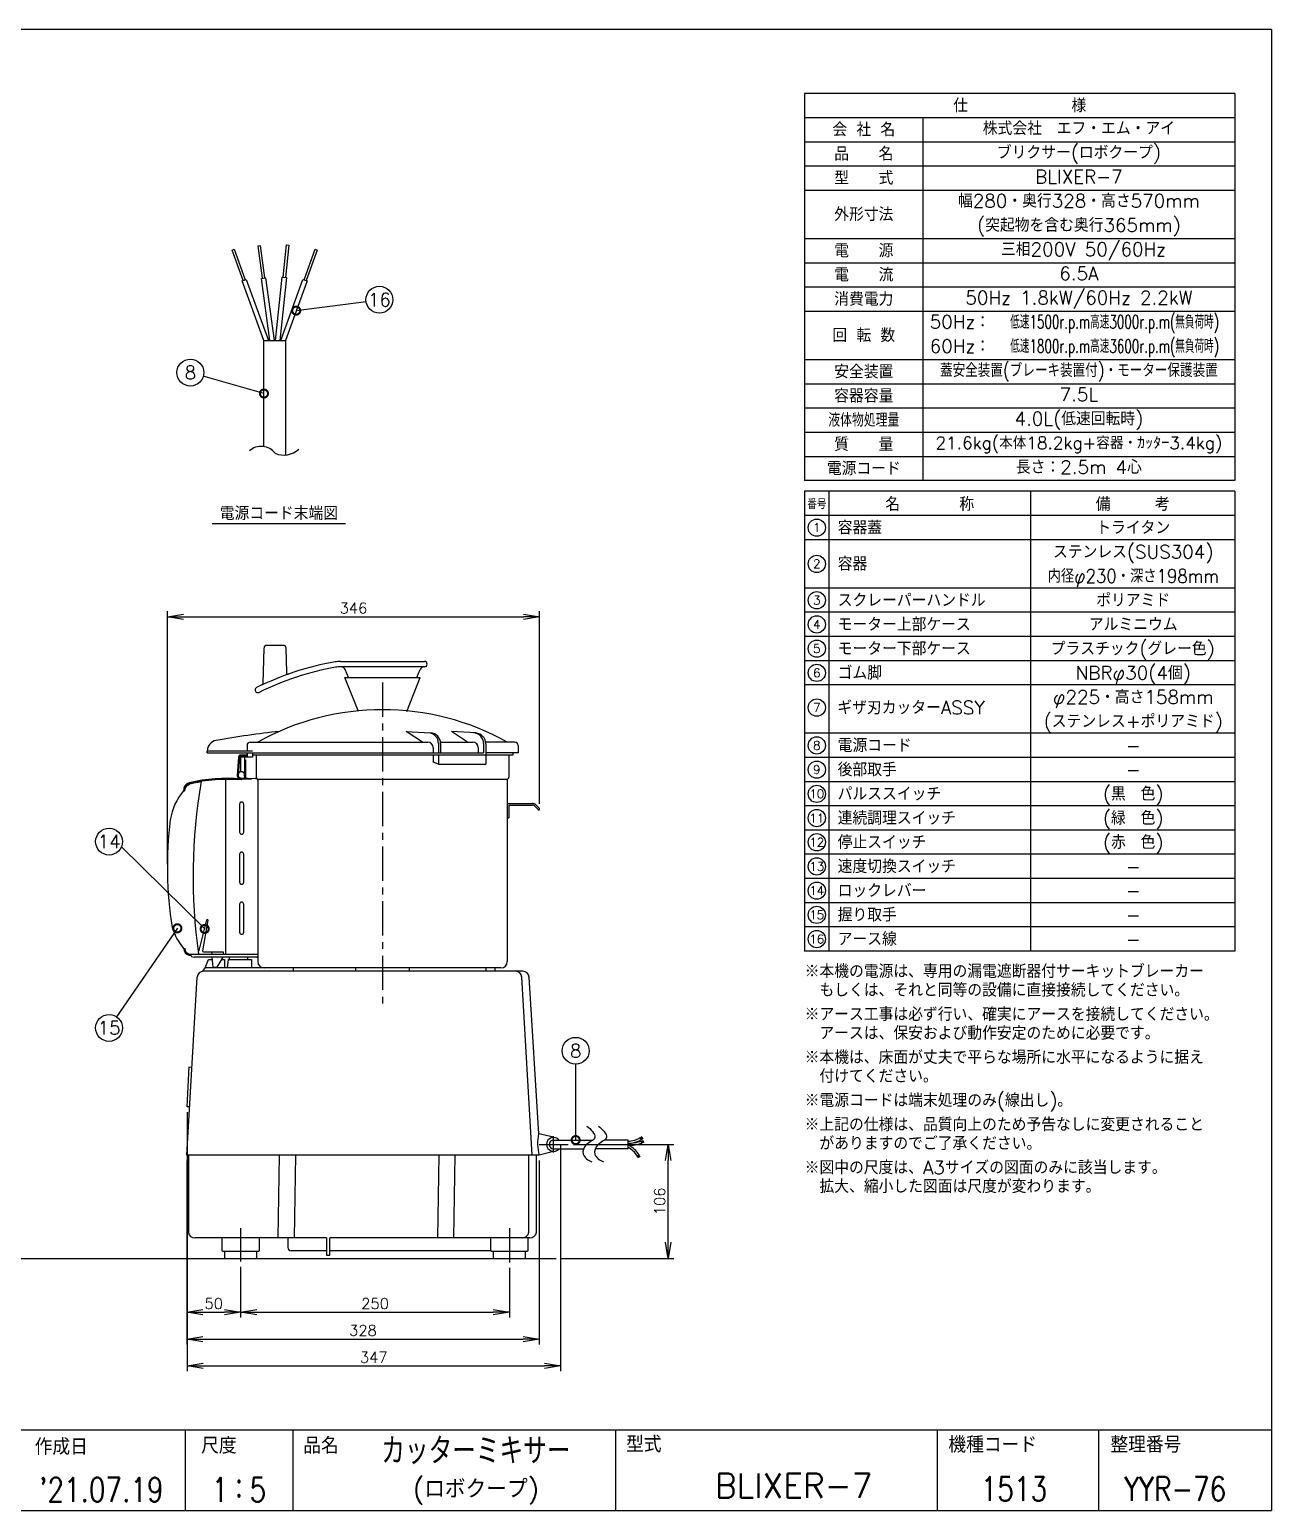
# Model space of a CAD drawing. Extents: x 115 to 2025, y 0 to 1377.
# Drawn here: x 870 to 2025, y 0 to 1377 of the extents above; entities that cross this region are included whole.
import ezdxf
from ezdxf.enums import TextEntityAlignment as Align

# ---------------------------------------------------------------- set-up
doc = ezdxf.new("R2010")
doc.units = 0
doc.header["$PDMODE"] = 3
doc.linetypes.add('CENTER', pattern=[50.8, 31.75, -6.35, 6.35, -6.35])
doc.layers.get('0').update_dxf_attribs({"linetype": 'CONTINUOUS'})
doc.layers.get('DEFPOINTS').update_dxf_attribs({"linetype": 'CONTINUOUS'})
for name, color, linetype in [('DANMEN', 7, 'CONTINUOUS'), ('SIYOU', 7, 'CONTINUOUS'), ('SUNPOU', 7, 'CONTINUOUS'), ('WAKU', 7, 'CONTINUOUS')]:
    doc.layers.add(name, color=color, linetype=linetype)
doc.styles.get("Standard").update_dxf_attribs({"font": 'romans.shx', "bigfont": 'extfont.shx'})
doc.dimstyles.get("Standard").update_dxf_attribs({"dimscale": 5, "dimtxt": 2, "dimasz": 3, "dimexe": 1, "dimexo": 1, "dimgap": 0.6, "dimtad": 3, "dimdec": 0, "dimzin": 0, "dimdsep": 46, "dimtxsty": 'STANDARD', "dimblk1": 'OPEN', "dimblk2": 'OPEN', "dimsah": 1, "dimcen": 1.5, "dimadec": 0, "dimazin": 0, "dimtfac": 1, "dimtdec": 0, "dimtmove": 0, "dimatfit": 0, "dimldrblk": 'DOTSMALL', "dimfxl": 1, "dimtvp": 1, "dimtolj": 1, "dimtzin": 0, "dimarcsym": 0})

# ---------------------------------------------------------------- blocks, each defined once
blk = doc.blocks.new('_DotSmall')
at = {"color": 0, "linetype": 'ByBlock', "const_width": 0.5}
blk.add_lwpolyline([(-0.0625, 0, 1), (0.0625, 0, 1)], format="xyb", close=True, dxfattribs=at)
blk = doc.blocks.new('_OPEN')
at = {"color": 0, "linetype": 'ByBlock'}
for p, q in [((-1, 0.167), (0, 0)), ((0, 0), (-1, -0.167)), ((0, 0), (-1, 0))]:
    blk.add_line(p, q, dxfattribs=at)
blk = doc.blocks.new('*D15')
at = {"layer": 'DEFPOINTS', "color": 0}
for p in [(1344.5, 830.9), (1344.5, 652), (998.4, 595.8)]:
    blk.add_point(p, dxfattribs=at)
at = {"layer": 'SUNPOU', "color": 0, "lineweight": -2}
for p, q in [((998.4, 600.8), (998.4, 835.9)), ((1013.4, 830.9), (1329.5, 830.9)), ((1344.5, 657), (1344.5, 835.9))]:
    blk.add_line(p, q, dxfattribs=at)
at = {"layer": 'SUNPOU', "color": 0, "lineweight": -2, "xscale": 15, "yscale": 15, "zscale": 15, "rotation": 180}
blk.add_blockref('_OPEN', (998.4, 830.9), dxfattribs=at)
at = {"layer": 'SUNPOU', "color": 0, "lineweight": -2, "xscale": 15, "yscale": 15, "zscale": 15}
blk.add_blockref('_OPEN', (1344.5, 830.9), dxfattribs=at)
at = {"layer": 'SUNPOU', "color": 0, "insert": (1171.5, 838.9), "char_height": 10, "attachment_point": 5}
blk.add_mtext('\\A1;346', dxfattribs=at)
blk = doc.blocks.new('*D18')
at = {"layer": 'DEFPOINTS', "color": 0}
for p in [(1016.5, 330.3), (1066.5, 231.5), (1066.5, 184.3)]:
    blk.add_point(p, dxfattribs=at)
at = {"layer": 'SUNPOU', "color": 0, "lineweight": -2}
for p, q in [((1016.5, 325.3), (1016.5, 179.3)), ((1066.5, 226.5), (1066.5, 179.3)), ((1031.5, 184.3), (1051.5, 184.3))]:
    blk.add_line(p, q, dxfattribs=at)
at = {"layer": 'SUNPOU', "color": 0, "lineweight": -2, "xscale": 15, "yscale": 15, "zscale": 15, "rotation": 180}
blk.add_blockref('_OPEN', (1016.5, 184.3), dxfattribs=at)
at = {"layer": 'SUNPOU', "color": 0, "lineweight": -2, "xscale": 15, "yscale": 15, "zscale": 15}
blk.add_blockref('_OPEN', (1066.5, 184.3), dxfattribs=at)
at = {"layer": 'SUNPOU', "color": 0, "insert": (1041.5, 192.3), "char_height": 10, "attachment_point": 5}
blk.add_mtext('\\A1;50', dxfattribs=at)
blk = doc.blocks.new('*D19')
at = {"layer": 'DEFPOINTS', "color": 0}
for p in [(1066.5, 231.5), (1316.5, 230.5), (1316.5, 184.3)]:
    blk.add_point(p, dxfattribs=at)
at = {"layer": 'SUNPOU', "color": 0, "lineweight": -2}
for p, q in [((1066.5, 226.5), (1066.5, 179.3)), ((1316.5, 225.5), (1316.5, 179.3)), ((1081.5, 184.3), (1301.5, 184.3))]:
    blk.add_line(p, q, dxfattribs=at)
at = {"layer": 'SUNPOU', "color": 0, "lineweight": -2, "xscale": 15, "yscale": 15, "zscale": 15, "rotation": 180}
blk.add_blockref('_OPEN', (1066.5, 184.3), dxfattribs=at)
at = {"layer": 'SUNPOU', "color": 0, "lineweight": -2, "xscale": 15, "yscale": 15, "zscale": 15}
blk.add_blockref('_OPEN', (1316.5, 184.3), dxfattribs=at)
at = {"layer": 'SUNPOU', "color": 0, "insert": (1191.5, 192.3), "char_height": 10, "attachment_point": 5}
blk.add_mtext('\\A1;250', dxfattribs=at)
blk = doc.blocks.new('*D20')
at = {"layer": 'DEFPOINTS', "color": 0}
for p in [(1016.5, 330.3), (1344.2, 330.3), (1344.2, 159.3)]:
    blk.add_point(p, dxfattribs=at)
at = {"layer": 'SUNPOU', "color": 0, "lineweight": -2}
for p, q in [((1016.5, 325.3), (1016.5, 154.3)), ((1344.2, 325.3), (1344.2, 154.3)), ((1031.5, 159.3), (1329.2, 159.3))]:
    blk.add_line(p, q, dxfattribs=at)
at = {"layer": 'SUNPOU', "color": 0, "lineweight": -2, "xscale": 15, "yscale": 15, "zscale": 15, "rotation": 180}
blk.add_blockref('_OPEN', (1016.5, 159.3), dxfattribs=at)
at = {"layer": 'SUNPOU', "color": 0, "lineweight": -2, "xscale": 15, "yscale": 15, "zscale": 15}
blk.add_blockref('_OPEN', (1344.2, 159.3), dxfattribs=at)
at = {"layer": 'SUNPOU', "color": 0, "insert": (1180.3, 167.3), "char_height": 10, "attachment_point": 5}
blk.add_mtext('\\A1;328', dxfattribs=at)
blk = doc.blocks.new('*D21')
at = {"layer": 'DEFPOINTS', "color": 0}
for p in [(1016.7, 375.3), (1364, 344.3), (1364, 134.3)]:
    blk.add_point(p, dxfattribs=at)
at = {"layer": 'SUNPOU', "color": 0, "lineweight": -2}
for p, q in [((1016.7, 370.3), (1016.7, 129.3)), ((1364, 339.3), (1364, 129.3)), ((1031.7, 134.3), (1349, 134.3))]:
    blk.add_line(p, q, dxfattribs=at)
at = {"layer": 'SUNPOU', "color": 0, "lineweight": -2, "xscale": 15, "yscale": 15, "zscale": 15, "rotation": 180}
blk.add_blockref('_OPEN', (1016.7, 134.3), dxfattribs=at)
at = {"layer": 'SUNPOU', "color": 0, "lineweight": -2, "xscale": 15, "yscale": 15, "zscale": 15}
blk.add_blockref('_OPEN', (1364, 134.3), dxfattribs=at)
at = {"layer": 'SUNPOU', "color": 0, "insert": (1190.3, 142.3), "char_height": 10, "attachment_point": 5}
blk.add_mtext('\\A1;347', dxfattribs=at)
blk = doc.blocks.new('*D22')
at = {"layer": 'DEFPOINTS', "color": 0}
for p in [(1371.1, 340.3), (1464.2, 340.3), (1360, 234.3)]:
    blk.add_point(p, dxfattribs=at)
at = {"layer": 'SUNPOU', "color": 0, "lineweight": -2}
for p, q in [((1376.1, 340.3), (1469.2, 340.3)), ((1464.2, 249.3), (1464.2, 325.3)), ((1365, 234.3), (1469.2, 234.3))]:
    blk.add_line(p, q, dxfattribs=at)
at = {"layer": 'SUNPOU', "color": 0, "lineweight": -2, "xscale": 15, "yscale": 15, "zscale": 15}
for p, rotation in [((1464.2, 340.3), 90), ((1464.2, 234.3), 270)]:
    blk.add_blockref('_OPEN', p, dxfattribs=dict(at, rotation=rotation))
at = {"layer": 'SUNPOU', "color": 0, "insert": (1456.2, 287.3), "char_height": 10, "attachment_point": 5, "rotation": 90}
blk.add_mtext('\\A1;106', dxfattribs=at)

msp = doc.modelspace()

# ---------------------------------------------------------------- linework, layer by layer
at = {"color": 2}
for p, q in [((1159.5, 789.3), (1237.5, 789.3)), ((1237.5, 784.3), (1159.5, 784.3)), ((1163.5, 774.3), (1233.5, 774.3)), ((1176, 742.8), (1163.5, 774.3)), ((1166.8, 774.3), (1163.6, 781.9)), ((1221, 742.8), (1233.5, 774.3)), ((1230.3, 774.3), (1233.4, 781.9)), ((1235.5, 714.3), (1220.5, 724.3)), ((1220.5, 724.3), (1243.2, 722.9)), ((1277.5, 714.3), (1262.5, 724.3)), ((1285.2, 722.8), (1262.5, 724.3)), ((1035.5, 706.3), (1077.5, 706.3)), ((1035.5, 704.3), (1035.5, 706)), ((1035.5, 704.3), (1292.5, 704.3)), ((1072.5, 711.3), (1072.5, 706.3)), ((1072.5, 704.3), (1072.5, 701.3)), ((1075.5, 714.3), (1240.5, 714.3)), ((1077.5, 704.3), (1077.5, 700.3)), ((1319.5, 702.3), (1077.5, 702.3)), ((1081, 702.3), (1081, 681.8)), ((1245.5, 709.3), (1245.5, 704.3)), ((1245.5, 702.3), (1245.5, 695.8)), ((1250.5, 713.1), (1250.5, 704.3)), ((1250.5, 702.3), (1250.5, 693.8)), ((1252.4, 714.3), (1282.5, 714.3)), ((1252.5, 713), (1252.5, 704.3)), ((1287.5, 709.3), (1287.5, 704.3)), ((1292.5, 713), (1292.5, 704.3)), ((1321.5, 714.3), (1294.4, 714.3)), ((1294.5, 712.8), (1294.5, 693.8)), ((1324.5, 704.3), (1294.5, 704.3)), ((1316, 702.3), (1316, 681.8)), ((1319.5, 704.3), (1319.5, 702.3)), ((1324.5, 711.3), (1324.5, 704.3)), ((1066.6, 687.1), (1066.6, 701.3)), ((1077.5, 700.3), (1066.6, 700.3)), ((1070, 700.3), (1070, 681)), ((1070, 697.8), (1071, 697.8)), ((1071, 697.8), (1071, 681)), ((1250.5, 693.8), (1245.5, 695.8)), ((1250.5, 693.8), (1294.5, 693.8)), ((1052.5, 679.7), (1052.5, 517.3)), ((1076.2, 680.8), (1076.2, 679.8)), ((1082.5, 679.8), (1082.5, 510.3)), ((1083, 679.8), (1314, 679.8)), ((1314.5, 679.9), (1314.5, 510.3)), ((1013.4, 669.1), (1014.4, 669.1)), ((1314.5, 657.3), (1337.7, 657.3)), ((1316, 655.8), (1337.7, 655.8)), ((1316, 655.8), (1316, 643.8)), ((1343.3, 651.5), (1339.8, 655)), ((1344.3, 652.6), (1340.9, 656)), ((1314.5, 643.8), (1316, 643.8)), ((1013.7, 522.3), (1014.7, 522.3)), ((1018.4, 516.3), (1020, 516.3)), ((1018.6, 517.3), (1082.5, 517.3)), ((1081.5, 514.3), (1023.4, 514.3)), ((1032, 519.3), (1050.2, 519.3)), ((1033.5, 504.3), (1036.5, 512.3)), ((1036.5, 512.3), (1039.9, 512.3)), ((1039.4, 519.3), (1039.6, 517.3)), ((1039.7, 514.3), (1040.6, 505.2)), ((1050.1, 514.3), (1044.4, 505.2)), ((1048.9, 512.3), (1051.5, 512.3)), ((1050.2, 519.3), (1050.2, 517.3)), ((1051.5, 512.3), (1051.5, 504.3)), ((1056.3, 512.3), (1056.3, 514.3)), ((1073.3, 512.3), (1073.3, 514.3)), ((1016.5, 330.3), (1026.2, 495.7)), ((1031.5, 501.3), (1033.5, 504.3)), ((1328.9, 501.3), (1032.2, 501.3)), ((1308.5, 504.3), (1033.5, 504.3)), ((1040.5, 505.2), (1044.4, 505.2)), ((1115.5, 504.3), (1115.5, 501.3)), ((1173.5, 501.3), (1173.5, 504.3)), ((1223.5, 501.3), (1223.5, 504.3)), ((1294.5, 504.3), (1294.5, 501.3)), ((1303, 504.3), (1303, 501.3)), ((1337.5, 330.3), (1327.9, 495.7)), ((1343.7, 350.2), (1334.9, 495.7)), ((1357.5, 346.9), (1343.7, 350.2)), ((1357.5, 344.3), (1393.9, 344.3)), ((1426.9, 344.3), (1404.7, 344.3)), ((1426.9, 336.3), (1426.9, 344.3)), ((1439, 344.9), (1438, 346.6)), ((1357.5, 333.7), (1344.2, 330.3)), ((1357.5, 336.3), (1385.5, 336.3)), ((1426.9, 336.3), (1396.3, 336.3)), ((1437, 330.5), (1435.3, 329.5)), ((1439.7, 341.4), (1439, 343.3)), ((1344.2, 330.3), (1016.5, 330.3)), ((1018, 330.3), (1018, 258.3)), ((1101.5, 253.3), (1102.8, 330.3)), ((1116.5, 253.3), (1117.8, 330.3)), ((1250.8, 330.3), (1249.5, 253.3)), ((1265.8, 330.3), (1264.5, 253.3)), ((1334.5, 258.6), (1334.5, 330.3)), ((1341.5, 258.6), (1341.5, 330.3)), ((1146.5, 253.3), (1023.9, 253.3)), ((1110.5, 253.3), (1110.5, 244.3)), ((1335.6, 253.3), (1149.5, 253.3)), ((1146.5, 241.3), (1113.5, 241.3)), ((1299.2, 241.3), (1149.5, 241.3))]:
    msp.add_line(p, q, dxfattribs=at)
at = {"color": 2, "linetype": 'CENTER'}
for p, q in [((1198.5, 769.6), (1198.5, 466.3)), ((1066.5, 262.3), (1066.5, 231.5)), ((1316.5, 262.3), (1316.5, 230.5))]:
    msp.add_line(p, q, dxfattribs=at)
at = {"color": 2}
for points in [[(1087.5, 769.1), (1088.5, 801.7, -0.108844), (1088.8, 802.9), (1089.2, 803.8, -0.284079), (1090.1, 804.3), (1106.9, 804.3, -0.284079), (1107.8, 803.8), (1108.2, 802.9, -0.108844), (1108.5, 801.7), (1109.2, 778.9)], [(1072.5, 702.3), (1066.6, 702.3, 0.393295), (1064.6, 700.5), (1063.3, 683.1, 0.402359), (1066.2, 680.2), (1076.2, 679.8)], [(1072.5, 701.3), (1066.6, 701.3, 0.393295), (1065.6, 700.4), (1064.3, 683.1, 0.397624), (1066.3, 681.2), (1080.5, 680.6)], [(1067, 680.1, 0.080283), (1018.7, 676.5, 0.342309), (1013.4, 669.1, -0.87408)], [(1066.9, 679.1, 0.080245), (1019, 675.5, 0.341087), (1014.4, 669.1, 0.341087)], [(1014.4, 669.1, -0.252745), (1018.4, 675, -0.072858), (1019.3, 675.4, -0.02169), (1029.8, 677.6, 0.076153), (1027.3, 517.3, -1.728012)], [(1064.4, 682.7), (1064.9, 686.2, -0.388785), (1069.4, 686.2), (1070, 681.5)], [(1069.5, 630.6), (1069.5, 656.6, 1), (1065.5, 656.6)], [(1065.5, 656.6), (1065.5, 630.6, 1), (1069.5, 630.6)], [(1069.5, 584.1), (1069.5, 610.1, 1), (1065.5, 610.1)], [(1065.5, 610.1), (1065.5, 584.1, 1), (1069.5, 584.1)], [(1069.5, 537.6), (1069.5, 563.6, 1), (1065.5, 563.6)], [(1065.5, 563.6), (1065.5, 537.6, 1), (1069.5, 537.6)], [(1026.9, 520.2, 0.289759), (1028.1, 520.6), (1035.2, 549, -1), (1036.1, 548.8), (1031.2, 520.3, 0.384684), (1032, 519.3, -0.009921)], [(1049, 253.3), (1049, 241.9, 0.414214), (1050, 240.9), (1083, 240.9, 0.414214), (1084, 241.9), (1084, 253.3)], [(1299, 253.3), (1299, 241.9, 0.414214), (1300, 240.9), (1333, 240.9, 0.414214), (1334, 241.9), (1334, 253.3)], [(1051.5, 240.9), (1051.5, 235.3, 0.414214), (1052.5, 234.3), (1080.5, 234.3, 0.414214), (1081.5, 235.3), (1081.5, 240.9)], [(1301.5, 240.9), (1301.5, 235.3, 0.414214), (1302.5, 234.3), (1330.5, 234.3, 0.414214), (1331.5, 235.3), (1331.5, 240.9)]]:
    msp.add_lwpolyline(points, format="xyb", dxfattribs=at)
for points in [[(1054.3, 504.3), (1055.1, 512.3), (1076.5, 512.3), (1076.5, 504.3)], [(1019.2, 375.1), (1016.7, 375.3), (1018.8, 412.3), (1021.3, 412.1)], [(1146.5, 253.3), (1146.5, 237.3), (1149.5, 237.3), (1149.5, 253.3)]]:
    msp.add_lwpolyline(points, dxfattribs=at)
for centre, radius, start, end in [((1198.5, 530.4), 262.2, 99.6784, 116.5296), ((1159.5, 759.3), 30, 90, 99.6784), ((1237.5, 786.8), 2.5, 270, 90), ((1198.5, 530.4), 257.2, 99.7846, 116.5296), ((1110.6, 779), 1.46, 180.1276, 286.7432), ((1159.9, 754.3), 30, 90, 99.7846), ((1160, 780.3), 4, 22.5791, 90), ((1237.1, 780.3), 4, 90, 157.4209), ((1082.5, 762.8), 2.5, 116.5296, 296.5296), ((1085.3, 769.5), 2.3, 292.7951, 349.8733), ((1198.5, 505.1), 239.3, 60.9997, 119.0003), ((1198.5, -150.6), 880.1, 96.2464, 100.1272), ((1240.5, 713.1), 10, 0, 86.4237), ((1242.5, 712.9), 10, 0, 86.4237), ((1282.5, 713), 10, 0, 86.1859), ((1284.5, 712.8), 10, 0, 86.1859), ((1045.5, 706), 10, 100.1272, 180), ((1075.5, 711.3), 3, 90, 180), ((1240.5, 709.3), 5, 0, 90), ((1282.5, 709.3), 5, 0, 90), ((1321.5, 711.3), 3, 0, 90), ((1066.7, 679.6), 0.569, 293.8074, 56.7), ((1080.5, 678.6), 2, 0, 90), ((1083, 681.8), 2, 180, 270), ((1314, 681.8), 2, 270, 0), ((1054.6, 634), 54.1, 139.5388, 171.3136), ((1337.7, 652.8), 4.5, 45, 90), ((1337.7, 652.8), 3, 45, 90), ((1343.8, 652), 0.75, 225, 45), ((1359.1, 598.2), 360.7, 172.9961, 188.9863), ((1058.4, 559.7), 58.3, 197.8322, 219.9611), ((1019.7, 522.2), 6.06, 179.0983, 257.4723), ((1019.7, 522.2), 5.06, 179.0983, 257.4723), ((1023.4, 518.3), 4, 195.029, 270), ((1081.5, 515.3), 1, 270, 0), ((1088.5, 510.3), 6, 180, 270), ((1308.5, 510.3), 6, 270, 0), ((1032.2, 495.3), 6, 90, 176.5936), ((1321.9, 495.3), 6, 3.4064, 90), ((1328.9, 495.3), 6, 3.4064, 90), ((1384.8, 341.3), 42.1, 167.7515, 195.0599), ((1357.5, 340.3), 6.5, 37.9799, 322.0201), ((1357.5, 340.3), 4, 90, 270), ((1426.9, 363.7), 20.4, 270, 302.786), ((1426.9, 363.7), 22.4, 270, 302.786), ((1426.9, 363.7), 20.5, 302.786, 308.3211), ((1426.9, 363.7), 21, 302.786, 308.3211), ((1426.9, 363.7), 21.4, 302.786, 308.3211), ((1426.9, 363.7), 21.8, 302.786, 308.3211), ((1426.9, 363.7), 22.3, 302.786, 308.3211), ((1426.9, 379.2), 37.8, 270, 288.7146), ((1426.9, 379.2), 39.8, 270, 288.7146), ((1417.7, 319.1), 20.4, 30.5256, 63.3116), ((1417.7, 319.1), 22.4, 30.5256, 64.5667), ((1426.9, 379.2), 38, 288.7146, 291.8246), ((1426.9, 379.2), 38.4, 288.7146, 291.8246), ((1426.9, 379.2), 38.8, 288.7146, 291.8246), ((1426.9, 379.2), 39.3, 288.7146, 291.8246), ((1426.9, 379.2), 39.7, 288.7146, 291.8246), ((1417.7, 319.1), 20.5, 24.9904, 30.5256), ((1417.7, 319.1), 21, 24.9904, 30.5256), ((1417.7, 319.1), 21.4, 24.9904, 30.5256), ((1417.7, 319.1), 21.8, 24.9904, 30.5256), ((1417.7, 319.1), 22.3, 24.9904, 30.5256), ((1023.9, 259.3), 6, 189.9443, 270), ((1328.5, 259.3), 6, 270, 353.3333), ((1335.6, 259.3), 6, 270, 353.3333), ((1113.5, 244.3), 3, 180, 270)]:
    msp.add_arc(centre, radius, start, end, dxfattribs=at)
for points in [[(1388.5, 357.3), (1391.7, 354.5), (1400.9, 346.3), (1387, 341.4), (1382.8, 330), (1389.8, 325.4), (1393.2, 324)], [(1399.3, 357.3), (1402.5, 354.5), (1411.7, 346.3), (1397.8, 341.4), (1393.6, 330), (1400.6, 325.4), (1404, 324)]]:
    msp.add_open_spline(points, degree=3, knots=[0, 0, 0, 0, 12.734059, 23.503105, 32.594306, 43.454324, 43.454324, 43.454324, 43.454324], dxfattribs=at)
at = {"layer": 'DANMEN', "color": 2}
for p, q in [((1058.7, 1171.8), (1060.6, 1172.5)), ((1069, 1143.4), (1058.7, 1171.8)), ((1060.6, 1172.5), (1070.9, 1144.1)), ((1082.7, 1175.6), (1084.7, 1175.9)), ((1086.8, 1145.7), (1082.7, 1175.6)), ((1084.7, 1175.9), (1088.8, 1145.9)), ((1106.2, 1146.6), (1109.3, 1176.6)), ((1111.3, 1176.4), (1108.2, 1146.4)), ((1109.3, 1176.6), (1111.3, 1176.4)), ((1125.5, 1144.1), (1135.8, 1172.5)), ((1137.7, 1171.8), (1127.4, 1143.4)), ((1135.8, 1172.5), (1137.7, 1171.8)), ((1068.1, 1143.1), (1071.8, 1144.5)), ((1088.2, 1087.8), (1068.1, 1143.1)), ((1071.8, 1144.5), (1092.4, 1087.8)), ((1085.8, 1145.5), (1089.8, 1146.1)), ((1093.7, 1087.8), (1085.8, 1145.5)), ((1089.8, 1146.1), (1097.8, 1087.8)), ((1099, 1087.8), (1105.2, 1146.7)), ((1109.2, 1146.3), (1103, 1087.8)), ((1103.9, 1087.8), (1124.5, 1144.5)), ((1105.2, 1146.7), (1109.2, 1146.3)), ((1128.3, 1143.1), (1108.2, 1087.8)), ((1124.5, 1144.5), (1128.3, 1143.1)), ((1088.2, 989), (1088.2, 1087.8)), ((1088.2, 1087.8), (1108.2, 1087.8)), ((1108.2, 1087.8), (1108.2, 981.2)), ((432.6, 234.3), (1360, 234.3))]:
    msp.add_line(p, q, dxfattribs=at)
at = {"layer": 'DANMEN', "color": 1, "linetype": 'CENTER'}
for p, q in [((1357.5, 332.8), (1357.5, 347.8)), ((1344, 340.3), (1371.1, 340.3))]:
    msp.add_line(p, q, dxfattribs=at)
at = {"layer": 'DANMEN', "color": 2}
for centre, radius, start, end in [((1085.6, 973), 16.3, 37.1256, 132.0711), ((1106.6, 1001.6), 20.4, 246.9296, 313.0785)]:
    msp.add_arc(centre, radius, start, end, dxfattribs=at)
at = {"layer": 'SIYOU', "color": 6}
for p, q in [((1991, 1317.5), (1591, 1317.5)), ((1591, 1317.5), (1591, 957.5)), ((1991, 1317.5), (1991, 957.5)), ((1991, 957.5), (1591, 957.5)), ((1591, 947.5), (1591, 520)), ((1991, 947.5), (1591, 947.5)), ((1991, 947.5), (1991, 520)), ((1991, 520), (1591, 520))]:
    msp.add_line(p, q, dxfattribs=at)
at = {"layer": 'SIYOU', "color": 7}
for p, q in [((1591, 1295), (1991, 1295)), ((1701, 1295), (1701, 957.5)), ((1591, 1272.5), (1991, 1272.5)), ((1591, 1250), (1991, 1250)), ((1591, 1227.5), (1991, 1227.5)), ((1591, 1182.5), (1991, 1182.5)), ((1591, 1160), (1991, 1160)), ((1591, 1137.5), (1991, 1137.5)), ((1591, 1115), (1991, 1115)), ((1591, 1070), (1991, 1070)), ((1591, 1047.5), (1991, 1047.5)), ((1591, 1025), (1991, 1025)), ((1591, 1002.5), (1991, 1002.5)), ((1591, 980), (1991, 980)), ((1613.5, 947.5), (1613.5, 520)), ((1801, 947.5), (1801, 520)), ((1991, 925), (1591, 925)), ((1991, 902.5), (1591, 902.5)), ((1991, 857.5), (1591, 857.5)), ((1991, 835), (1591, 835)), ((1991, 812.5), (1591, 812.5)), ((1991, 790), (1591, 790)), ((1991, 767.5), (1591, 767.5)), ((1991, 722.5), (1591, 722.5)), ((1991, 700), (1591, 700)), ((1991, 677.5), (1591, 677.5)), ((1991, 655), (1591, 655)), ((1991, 632.5), (1591, 632.5)), ((1991, 610), (1591, 610)), ((1991, 587.5), (1591, 587.5)), ((1991, 565), (1591, 565)), ((1991, 542.5), (1591, 542.5))]:
    msp.add_line(p, q, dxfattribs=at)
at = {"layer": 'SIYOU', "color": 1}
msp.add_line((1164, 917.4), (1040.2, 917.4), dxfattribs=at)
at = {"layer": 'SIYOU'}
for centre in [(1602.3, 913.7), (1602.3, 880), (1602.3, 846.2), (1602.3, 823.7), (1602.3, 801.2), (1602.3, 778.7), (1602.3, 746.4), (1602.3, 711.2), (1602.3, 688.7), (1602.3, 666.2), (1602.3, 643.7), (1602.3, 621.2), (1602.3, 598.7), (1602.3, 576.2), (1602.3, 553.7), (1602.3, 531.2)]:
    msp.add_circle(centre, 8.04, dxfattribs=at)
at = {"layer": 'SUNPOU'}
for centre in [(1195.6, 1125.6), (1019.8, 1057.9), (944.2, 621.8), (944.2, 448.6), (1378.1, 427.3)]:
    msp.add_circle(centre, 12.5, dxfattribs=at)
at = {"layer": 'WAKU', "color": 6}
for p, q in [((2025, 1376.8), (115, 1376.8)), ((2025, 1376.8), (2025, 0)), ((115, 75), (2025, 75)), ((115, 0), (2025, 0))]:
    msp.add_line(p, q, dxfattribs=at)
at = {"layer": 'WAKU', "color": 7}
for p, q in [((1015, 75), (1015, 0)), ((1115, 75), (1115, 0)), ((1415, 75), (1415, 0)), ((1714.1, 75), (1714.1, 0)), ((1864.1, 75), (1864.1, 0))]:
    msp.add_line(p, q, dxfattribs=at)

# ---------------------------------------------------------------- texts
at = {"layer": 'SIYOU'}
for s, p in [('仕\u3000\u3000\u3000\u3000\u3000\u3000\u3000様', (1791, 1306.2)), ('会 社 名', (1646, 1283.8)), ('品\u3000\u3000名', (1646, 1261.2)), ('型\u3000\u3000式', (1646, 1238.8)), ('外形寸法', (1646, 1205)), ('電\u3000\u3000源', (1646, 1171.2)), ('電\u3000\u3000流', (1646, 1148.8)), ('消費電力', (1646, 1126.2)), ('回 転 数', (1646, 1092.5)), ('安全装置', (1646, 1058.7)), ('容器容量', (1646, 1036.2)), ('質\u3000\u3000量', (1646, 991.2)), ('電源コード', (1646, 968.7))]:
    msp.add_text(s, height=12.5, dxfattribs=at).set_placement(p, align=Align.MIDDLE_CENTER)
at = {"layer": 'SIYOU', "color": 1}
for s, height, p in [('株式会社\u3000エフ・エム・アイ', 12.5, (1846, 1285)), ('ブリクサー(ロボクープ)', 12.5, (1846, 1262.5)), ('BLIXER-7', 12.5, (1846, 1240)), ('幅280・奥行328・高さ570mm', 12.5, (1846, 1217.5)), ('(突起物を含む奥行365mm)', 12.5, (1846, 1195)), (' 三相200V 50/60Hz', 12.5, (1846, 1172.5)), ('6.5A', 12.5, (1846, 1150)), ('50Hz 1.8kW/60Hz 2.2kW', 12.5, (1846, 1127.5)), ('7.5L', 12.5, (1846, 1037.5)), ('4.0L(低速回転時)', 12.5, (1846, 1015)), ('21.6kg(本体18.2kg+容器・ｶｯﾀｰ3.4kg)', 11.5, (1846, 992.5)), ('長さ：2.5m 4心', 12.5, (1846, 970)), ('トライタン', 12.5, (1896.5, 913.7)), ('ステンレス(SUS304)', 12.5, (1896.5, 891.2)), ('ポリアミド', 12.5, (1896.5, 846.2)), ('アルミニウム', 12.5, (1896.5, 823.7)), ('プラスチック(グレー色)', 12.5, (1896, 801.2)), ('NBRφ30(4個)', 12.5, (1896.5, 778.7)), ('φ225・高さ158mm', 12.5, (1896.5, 756.2)), ('(ステンレス+ポリアミド)', 12.5, (1896.5, 733.7)), ('-', 12.5, (1896.5, 711.2)), ('(黒\u3000色)', 12.5, (1896.5, 666.2)), ('-', 12.5, (1896.5, 688.7)), ('(緑\u3000色)', 12.5, (1896.5, 643.7)), ('(赤\u3000色)', 12.5, (1896.5, 621.2)), ('-', 12.5, (1896.5, 598.7)), ('-', 12.5, (1896.5, 576.2)), ('-', 12.5, (1896.5, 553.7)), ('-', 12.5, (1896.5, 531.2))]:
    msp.add_text(s, height=height, dxfattribs=at).set_placement(p, align=Align.MIDDLE_CENTER)
for s, p in [('50Hz：', (1707.3, 1105)), ('60Hz：', (1707.3, 1082.5))]:
    msp.add_text(s, height=12.5, dxfattribs=at).set_placement(p, align=Align.MIDDLE_LEFT)
for s, width, p in [('低速1500r.p.m高速3000r.p.m(無負荷時)', 0.65, (1879.2, 1105)), ('低速1800r.p.m高速3600r.p.m(無負荷時)', 0.65, (1879.2, 1082.5)), ('蓋安全装置(ブレーキ装置付)・モーター保護装置', 0.85, (1846, 1060)), ('内径φ230・深さ198mm', 0.9, (1896.5, 868.7))]:
    msp.add_text(s, height=12.5, dxfattribs=dict(at, width=width)).set_placement(p, align=Align.MIDDLE_CENTER)
at = {"layer": 'SIYOU', "width": 0.8}
msp.add_text('液体物処理量', height=12.5, dxfattribs=at).set_placement((1646, 1013.7), align=Align.MIDDLE_CENTER)
at = {"layer": 'SIYOU'}
for s, height, p in [('番号', 8.04, (1602.3, 936.2)), ('名\u3000\u3000\u3000\u3000称', 12.5, (1707.3, 936.2)), ('備\u3000\u3000\u3000考', 12.5, (1896, 936.2)), ('1', 8.04, (1602.3, 913.7)), ('2', 8.04, (1602.3, 880)), ('3', 8.04, (1602.3, 846.2)), ('4', 8.04, (1602.3, 823.7)), ('5', 8.04, (1602.3, 801.2)), ('6', 8.04, (1602.3, 778.7)), ('7', 8.04, (1602.3, 746.4)), ('8', 8.04, (1602.3, 711.2)), ('9', 8.04, (1602.3, 688.7)), ('10', 8.04, (1602.3, 666.2)), ('11', 8.04, (1602.3, 643.7)), ('12', 8.04, (1602.3, 621.2)), ('13', 8.04, (1602.3, 598.7)), ('14', 8.04, (1602.3, 576.2)), ('15', 8.04, (1602.3, 553.7)), ('16', 8.04, (1602.3, 531.2))]:
    msp.add_text(s, height=height, dxfattribs=at).set_placement(p, align=Align.MIDDLE)
at = {"layer": 'SIYOU', "color": 1}
msp.add_text('電源コード末端図', height=12.5, dxfattribs=at).set_placement((1102.1, 927.7), align=Align.MIDDLE)
at = {"layer": 'SIYOU'}
for s, p in [('容器蓋', (1621.7, 913.7)), ('容器', (1621.7, 880)), ('スクレーパーハンドル', (1621.7, 846.2)), ('モーター上部ケース', (1621.7, 823.7)), ('モーター下部ケース', (1621.7, 801.2)), ('ゴム脚', (1621.7, 778.7)), ('ギザ刃カッターASSY', (1621.4, 746.4)), ('電源コード', (1621.7, 711.2)), ('後部取手', (1621.7, 688.7)), ('パルススイッチ', (1621.7, 666.2)), ('連続調理スイッチ', (1621.7, 643.7)), ('停止スイッチ', (1621.7, 621.2)), ('速度切換スイッチ', (1621.7, 598.7)), ('ロックレバー', (1621.7, 576.2)), ('握り取手', (1621.7, 553.7)), ('アース線', (1621.7, 531.2))]:
    msp.add_text(s, height=12.5, dxfattribs=at).set_placement(p, align=Align.MIDDLE_LEFT)
at = {"layer": 'SIYOU', "color": 1}
for s, p in [('※本機の電源は、専用の漏電遮断器付サーキットブレーカー', (1591, 495)), ('\u3000もしくは、それと同等の設備に直接接続してください。', (1591, 477.5)), ('※アース工事は必ず行い、確実にアースを接続してください。', (1591, 455)), ('\u3000アースは、保安および動作安定のために必要です。', (1591, 437.5)), ('※本機は、床面が丈夫で平らな場所に水平になるように据え', (1591, 415)), ('\u3000付けてください。', (1591, 397.5)), ('※電源コードは端末処理のみ(線出し)。', (1591, 375)), ('※上記の仕様は、品質向上のため予告なしに変更されること', (1591, 352.5)), ('\u3000がありますのでご了承ください。', (1591, 335)), ('※図中の尺度は、A3サイズの図面のみに該当します。', (1591, 312.5)), ('\u3000拡大、縮小した図面は尺度が変わります。', (1591, 295))]:
    msp.add_text(s, height=12.5, dxfattribs=at).set_placement(p)
at = {"layer": 'SUNPOU'}
for s, p in [('16', (1195.6, 1125.6)), ('8', (1019.8, 1057.9)), ('14', (944.2, 621.8)), ('15', (944.2, 448.6)), ('8', (1378.1, 427.3))]:
    msp.add_text(s, height=12.5, dxfattribs=at).set_placement(p, align=Align.MIDDLE)
at = {"layer": 'WAKU'}
for s, p in [('尺度', (1029.8, 52.7)), ('品名', (1124.8, 52.7)), ('型式', (1424.9, 54)), ('機種コード', (1724.6, 53.6)), ('整理番号', (1875.3, 53.6)), ('作成日', (875, 51.6))]:
    msp.add_text(s, height=15, dxfattribs=at).set_placement(p)
at = {"layer": 'WAKU', "color": 1, "width": 0.8}
msp.add_text('カッターミキサー', height=25, dxfattribs=at).set_placement((1285.3, 56.2), align=Align.MIDDLE)
for s, p in [("'21.07.19", (937, 8)), ('1：5', (1065, 8)), ('1513', (1785.6, 8.8)), ('YYR-76', (1935.6, 8.8))]:
    msp.add_text(s, height=22.5, dxfattribs=at).set_placement(p, align=Align.CENTER)
at = {"layer": 'WAKU', "color": 1}
msp.add_text('(ロボクープ)', height=17.5, dxfattribs=at).set_placement((1285.3, 18.7), align=Align.MIDDLE)
msp.add_text('BLIXER-7', height=22.5, dxfattribs=at).set_placement((1580.8, 11.8), align=Align.CENTER)

# ---------------------------------------------------------------- dimensions: what is measured, and where the dimension line sits
at = {"layer": 'SUNPOU'}
for base, p1, p2, picture, middle in [((1344.5, 830.9), (998.4, 595.8), (1344.5, 652), '*D15', (1171.5, 838.9)), ((1344.2, 159.3), (1016.5, 330.3), (1344.2, 330.3), '*D20', (1180.3, 167.3))]:
    dim = msp.add_linear_dim(base=base, p1=p1, p2=p2, dimstyle='STANDARD', override={"dimpost": ''}, dxfattribs=at)
    dim.commit()
    dim.dimension.update_dxf_attribs({"geometry": picture, "text_midpoint": middle})
for base, p1, p2, picture, middle in [((1364, 134.3), (1016.7, 375.3), (1364, 344.3), '*D21', (1190.3, 142.3)), ((1066.5, 184.3), (1016.5, 330.3), (1066.5, 231.5), '*D18', (1041.5, 192.3)), ((1316.5, 184.3), (1066.5, 231.5), (1316.5, 230.5), '*D19', (1191.5, 192.3))]:
    dim = msp.add_linear_dim(base=base, p1=p1, p2=p2, dimstyle='STANDARD', dxfattribs=at)
    dim.commit()
    dim.dimension.update_dxf_attribs({"geometry": picture, "text_midpoint": middle})
dim = msp.add_linear_dim(base=(1464.2, 340.3), p1=(1360, 234.3), p2=(1371.1, 340.3), angle=90, dimstyle='STANDARD', dxfattribs=at)
dim.commit()
dim.dimension.update_dxf_attribs({"geometry": '*D22', "text_midpoint": (1456.2, 287.3)})

# ---------------------------------------------------------------- leaders
for points in [[(1118.2, 1115.5), (1183.2, 1123.9)], [(1088.2, 1038.4), (1031.8, 1054.5)], [(1033.1, 540.6), (955.6, 616.8)], [(1007.7, 541.2), (951.2, 458.9)], [(1378.1, 344.3), (1378.1, 414.8)]]:
    msp.add_leader(points, dimstyle='STANDARD', dxfattribs=at)

doc.saveas('drawing.dxf')
